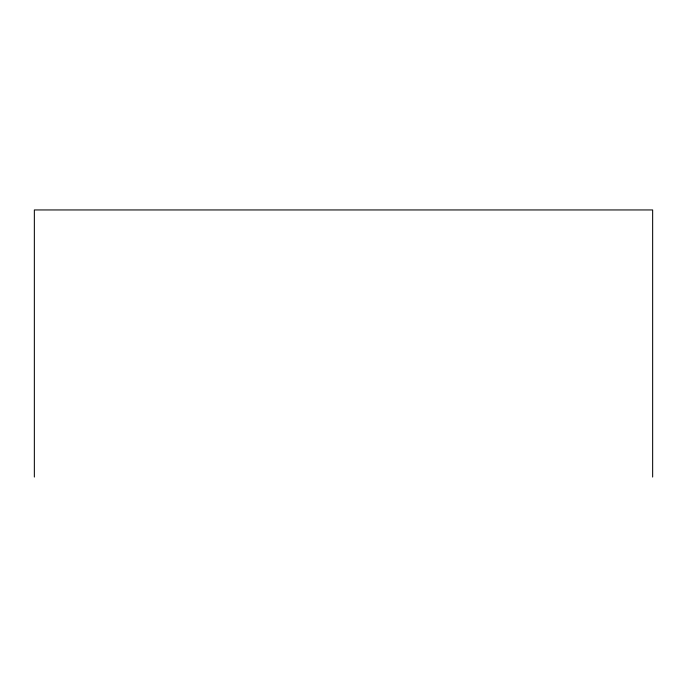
<?xml version="1.0" encoding="UTF-8"?>
<svg xmlns="http://www.w3.org/2000/svg" width="687" height="687" viewBox="0 0 687 687"><rect width="100%" height="100%" fill="white"/><g stroke="black" fill="none" stroke-linecap="round" stroke-linejoin="round"><path stroke-width="1.03" d="M652.65 477.053L652.65 209.947L34.35 209.947L34.35 477.053"/></g></svg>
